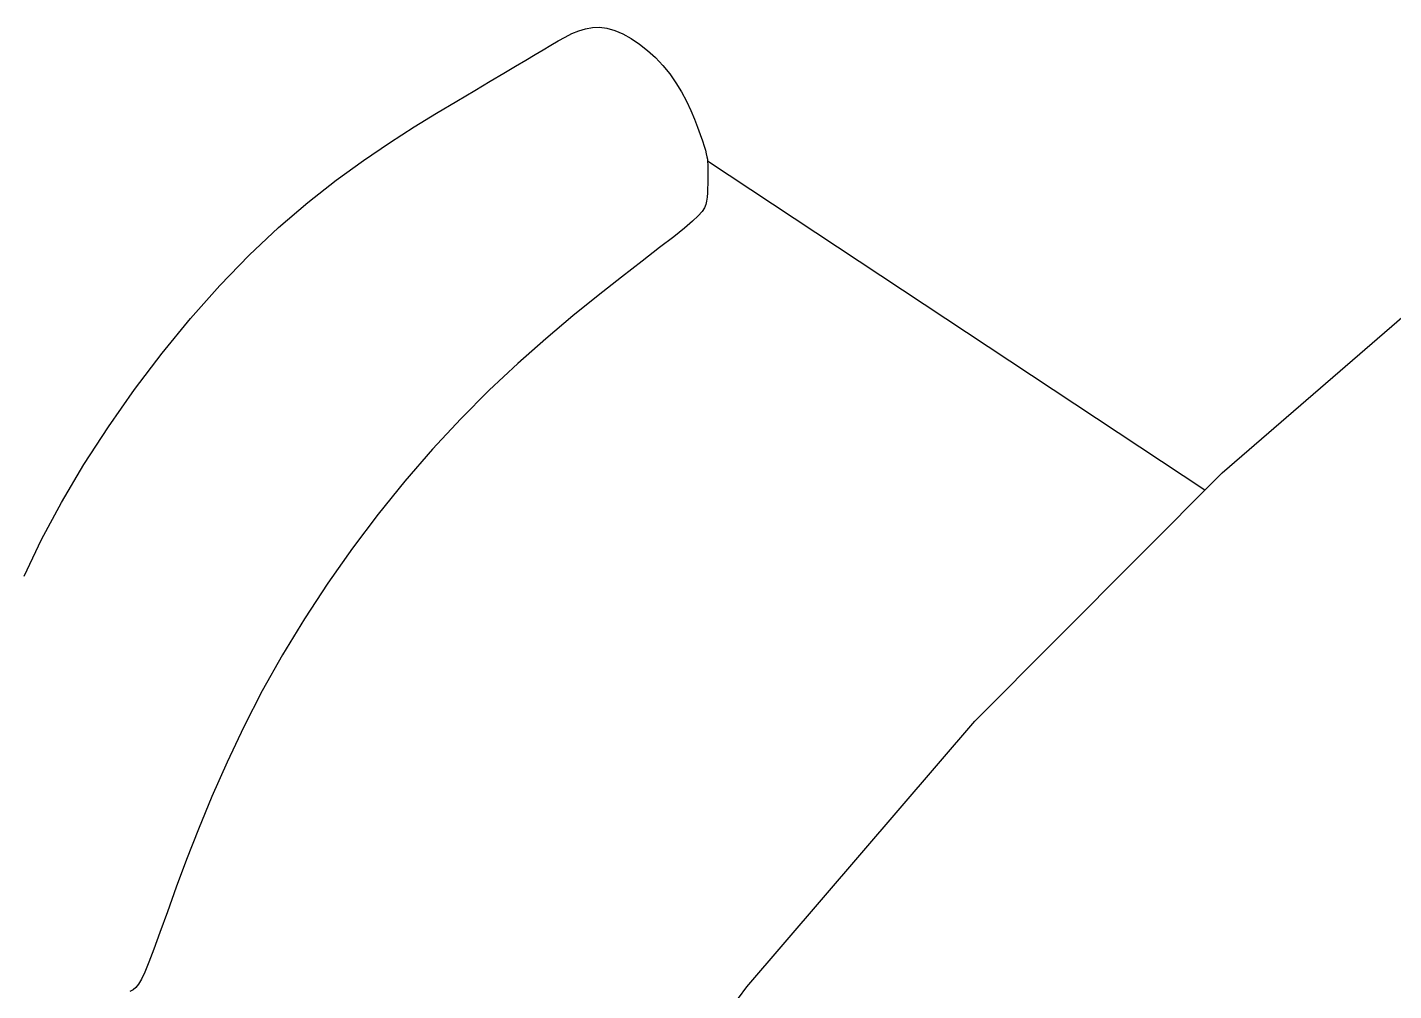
# Model space of a CAD drawing. Header units: metres. Extents: x 244.4 to 340.3, y -4.1 to 64.3.
# Drawn here: x 262.252 to 262.756, y 60.968 to 61.324 of the extents above; entities that cross this region are included whole.
import ezdxf

# ---------------------------------------------------------------- set-up
doc = ezdxf.new("R2010")
doc.units = ezdxf.units.M
doc.layers.add('Edges', color=7, linetype='Continuous')

msp = doc.modelspace()

# ---------------------------------------------------------------- linework, layer by layer
msp.add_lwpolyline([(262.25091, 61.12105), (262.2573, 61.13451), (262.26467, 61.14829), (262.27293, 61.16225), (262.28195, 61.17619), (262.2916, 61.18994), (262.30174, 61.20333), (262.31226, 61.21618), (262.32302, 61.22831), (262.33389, 61.23954), (262.34475, 61.24974), (262.35548, 61.25893), (262.36595, 61.26717), (262.37606, 61.27453), (262.38569, 61.28107), (262.39472, 61.28686), (262.40304, 61.29195), (262.41052, 61.29642), (262.4171, 61.30033), (262.42283, 61.30374), (262.42783, 61.30671), (262.43218, 61.30929), (262.43599, 61.31156), (262.43937, 61.31357), (262.44242, 61.31538), (262.44523, 61.31705), (262.4479, 61.31862), (262.45048, 61.32007), (262.453, 61.32134), (262.45549, 61.32239), (262.458, 61.32316), (262.46055, 61.3236), (262.46318, 61.32366), (262.46593, 61.3233), (262.46882, 61.32247), (262.47181, 61.3212), (262.47486, 61.31954), (262.4779, 61.3175), (262.48089, 61.31514), (262.48378, 61.31249), (262.48652, 61.30959), (262.48906, 61.30647), (262.49136, 61.30317), (262.49341, 61.29978), (262.49523, 61.29637), (262.49682, 61.29301), (262.4982, 61.28979), (262.49938, 61.28679), (262.50036, 61.28407), (262.50115, 61.28173), (262.50178, 61.27981), (262.50225, 61.27825), (262.50258, 61.27698), (262.50281, 61.2759), (262.50296, 61.27494), (262.50304, 61.27401), (262.50308, 61.27303), (262.5031, 61.27192), (262.50311, 61.2706), (262.50313, 61.26912), (262.50313, 61.26752), (262.5031, 61.26585), (262.50306, 61.26417), (262.50297, 61.26251), (262.50284, 61.26094), (262.50266, 61.25951), (262.50239, 61.25822), (262.50191, 61.25698), (262.50104, 61.25563), (262.49963, 61.25404), (262.49752, 61.25205), (262.49454, 61.24953), (262.49054, 61.24633), (262.48536, 61.24231), (262.47889, 61.23736), (262.47127, 61.23148), (262.46269, 61.22471), (262.45332, 61.2171), (262.44338, 61.2087), (262.43304, 61.19953), (262.4225, 61.18964), (262.41194, 61.17908), (262.40154, 61.16789), (262.39137, 61.15614), (262.3815, 61.14392), (262.37199, 61.13132), (262.3629, 61.11841), (262.35428, 61.10528), (262.3462, 61.09201), (262.33873, 61.07868), (262.3319, 61.0654), (262.32571, 61.05234), (262.32014, 61.03969), (262.31517, 61.02765), (262.31079, 61.01641), (262.30698, 61.00617), (262.30371, 60.99712), (262.30097, 60.98944), (262.29872, 60.98328), (262.2969, 60.97849), (262.29541, 60.97489), (262.29416, 60.97227), (262.29308, 60.97045), (262.29206, 60.96921), (262.29102, 60.96836), (262.28988, 60.96772)])
at = {"layer": 'Edges'}
for p, q in [((262.68659, 61.15281), (262.50306, 61.27426)), ((262.69292, 61.15917), (262.79067, 61.24376)), ((262.60171, 61.06755), (262.69292, 61.15917)), ((262.51755, 60.96943), (262.60171, 61.06755)), ((262.4409, 60.86532), (262.51755, 60.96943))]:
    msp.add_line(p, q, dxfattribs=at)

doc.saveas('drawing.dxf')
